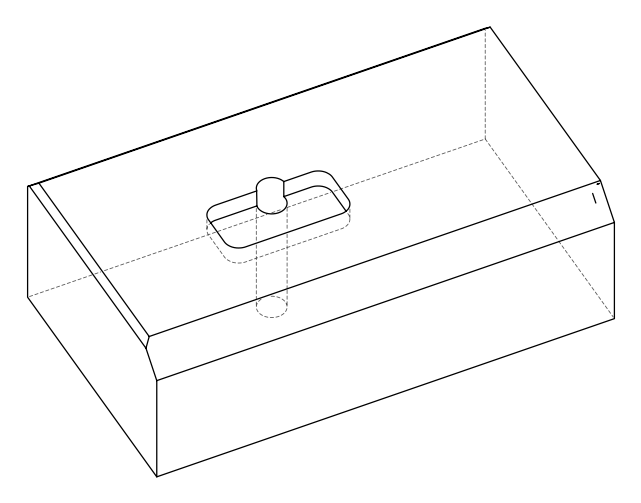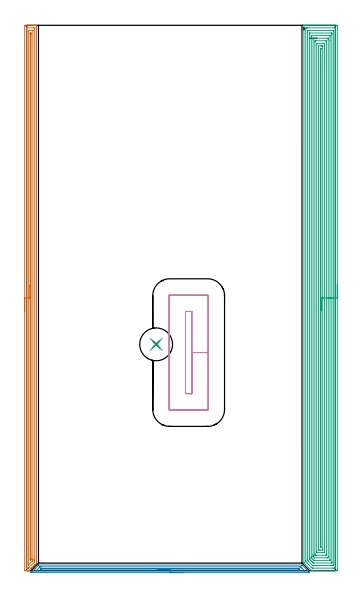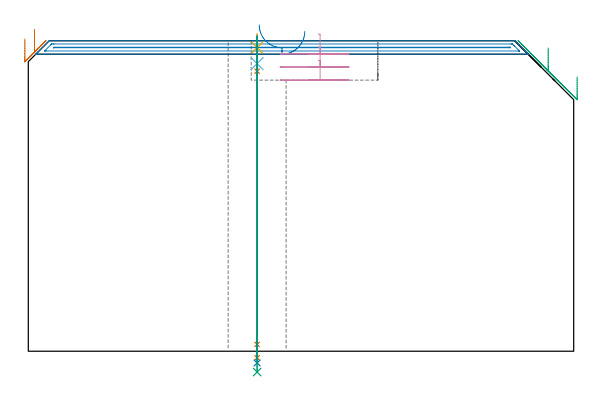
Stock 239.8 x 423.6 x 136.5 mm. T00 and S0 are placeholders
(PLAN: 9 operations, 6 tool changes, 57.6 min)
(1 AREA_MILL | FG_CHAMFER_SURFACE | UGT0205_001 | 13.67 min | 17927 mm3)
(2 AREA_MILL_1 | FG_CHAMFER_SURFACE_1 | UGT0205_001 | 5.21 min | 3765 mm3)
(3 AREA_MILL_2 | FG_CHAMFER_SURFACE_2 | UGT0205_001 | 34.08 min | 141940 mm3)
(4 MILL_RECTANGULAR_POCKET | POCKET_RECTANGULAR_STRAIGHT | UGT0201_109 | Follow Part, ap 6.35, ae 75% | 2.75 min | 107899 mm3)
(5 SPOT_DRILL | STEP1HOLE | NXT0321_9005460120000 | 0.05 min | 41 mm3)
(6 DRILL_BLIND_HOLE_INTO_CENTER | STEP1HOLE | NXT0301_038 | 0.05 min | 9 mm3)
(7 GUN_DRILL_THROUGH_HOLE | STEP1HOLE | UGT0307_002 | 0.61 min | 3328 mm3)
(8 SPADE_DRILL_TO_ENLARGE_THROUGH_HOLE | STEP1HOLE | UGT0306_007 | 0.58 min | 23173 mm3)
(9 DRILL_TO_ENLARGE_THROUGH_HOLE | STEP1HOLE | UGT0301_386 | 0.59 min | 37537 mm3)
(TOOL UGT0205_001 | Chamfer Mill 20 x 3 x 45 deg. | D20 FL50 Z2)
(TOOL UGT0201_109 | End Mill 25.4 mm | D25.4 FL25 Z2)
(TOOL NXT0321_9005460120000 | NC Spot Drill, 142deg, 12mm, Carbide, Uncoated | D12 PA142 FL30 Z2)
(TOOL NXT0301_038 | Carbide Drill 6.7mm [860.1-0670-034A1-MM 2214] | D6.7 PA140 FL53 Z2)
(TOOL UGT0307_002 | Gun Drill 6 mm | D6 PA130 FL24 Z1)
(TOOL UGT0306_007 | Spade Drill 16.5mm | D16.5 PA132 FL10 Z2)
(TOOL UGT0301_386 | Twist Drill 25.5 mm | D25.5 PA118 FL165 Z2)
(OP 1 AREA_MILL)
G17 G21 G94 G90
T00 M6
G54
G17 G0 G90 X-1.5 Y201.8 S1061 M3
G43 Z146.5 H0
Z137.3
G94 G1 Y201.838 Z136.428 F250.
Y201.952 Z135.563
Y202.141 Z134.712
Y202.403 Z133.88
Y202.737 Z133.074
Y203.14 Z132.3
Y203.608 Z131.564
Y204.14 Z130.872
Y204.729 Z130.229
Y205.372 Z129.64
Y206.064 Z129.108
Y206.8 Z128.64
Y207.574 Z128.237
Y208.38 Z127.903
Y209.212 Z127.641
Y210.063 Z127.452
Y210.928 Z127.338
Y211.8 Z127.3
Y422.987
X-1.497 Y423.293 Z127.302
X-1.492 Y423.59 Z127.306
X-1.191 Y423.6 Z127.607
X4.437 Z133.231
X4.996 Z133.793
X5.328 Z134.124
X5.888 Z134.684
X6.22 Z135.015
X6.883 Z135.683
X7.262 Z136.061
X7.649 Y423.593 Z136.44
X7.697 Y423.59 Z136.488
X7.7 Y423.434 Z136.5
Y5.97
X7.696 Y5.906 Z136.491
X7.573 Y5.773 Z136.373
X6.283 Y4.482 Z135.081
X6.22 Y4.418 Z135.016
X6.033 Y4.233 Z134.833
X5.985 Y4.184 Z134.785
X5.328 Y3.527 Z134.125
X5.147 Y3.346 Z133.946
X5.092 Y3.292 Z133.892
X4.437 Y2.635 Z133.234
X4.26 Y2.46 Z133.06
X4.199 Y2.399 Z132.999
X3.546 Y1.744 Z132.342
X3.374 Y1.574 Z132.174
X2.06 Y0.259 Z130.858
X1.965 Y0.166 Z130.763
X1.798 Y0.01 Z130.597
X1.763 Y0.008 Z130.562
X1.1 Y0. Z129.899
X-0.351 Z128.445
X-0.911 Z127.886
X-1.242 Z127.555
X-1.491 Y0.002 Z127.305
X-1.5 Y0.461 Z127.3
Y211.8
X-0.086 Z128.714
X-0.085 Y421.334 Z128.715
X-0.083 Y421.467 Z128.717
X-0.079 Y421.554 Z128.721
X-0.075 Y421.592 Z128.725
X-0.068 Y421.593 Z128.732
X-0.02 Y421.596 Z128.78
X0.474 Y421.6 Z129.274
X5.328 Z134.128
X5.823 Y421.598 Z134.623
X6.22 Y421.592 Z135.02
X6.27 Y421.59 Z135.07
X6.279 Y421.4 Z135.079
X6.284 Y421.268 Z135.084
X6.285 Y421.201 Z135.085
X6.286 Y8.583 Z135.086
X6.283 Y7.756 Z135.083
X6.28 Y7.695 Z135.08
X6.22 Y6.873 Z135.02
X6.216 Y6.867 Z135.016
X6.214 Y6.863 Z135.014
X1.749 Y2.399 Z130.549
X1.454 Y2.111 Z130.254
X1.37 Y2.031 Z130.17
X1.325 Y2.01 Z130.125
X1.265 Y2.004 Z130.065
X0.872 Y2.001 Z129.672
X0.377 Y2.002 Z129.177
X-0.02 Y2.008 Z128.78
X-0.07 Y2.01 Z128.73
X-0.079 Y2.2 Z128.721
X-0.084 Y2.332 Z128.716
X-0.085 Y2.399 Z128.715
X-0.086 Y211.8 Z128.714
X1.328 Z130.128
X1.329 Y418.958 Z130.129
X1.331 Y419.415 Z130.131
X1.333 Y419.524 Z130.133
X1.335 Y419.574 Z130.135
X1.345 Y419.59 Z130.145
X1.395 Y419.593 Z130.195
X1.58 Y419.599 Z130.38
X4.621 Z133.421
X4.744 Y419.597 Z133.544
X4.842 Y419.593 Z133.642
X4.866 Y419.589 Z133.666
X4.868 Y419.584 Z133.668
X4.869 Y419.56 Z133.669
X4.871 Y419.415 Z133.671
Y9.107
X4.87 Y8.649 Z133.67
X4.868 Y8.218 Z133.668
X4.864 Y7.99 Z133.664
X4.652 Y7.756 Z133.452
X4.546 Y7.647 Z133.346
X4.437 Y7.536 Z133.237
X1.763 Y4.862 Z130.563
X1.422 Y4.526 Z130.222
X1.357 Y4.465 Z130.157
X1.339 Y4.45 Z130.139
X1.335 Y4.465 Z130.135
X1.331 Y4.506 Z130.131
X1.329 Y4.535 Z130.129
X1.328 Y17.998 Z130.128
Y211.8
X2.743 Z131.543
Y416.825
X2.748 Y417.536 Z131.548
X2.749 Y417.583 Z131.549
X2.789 Y417.59 Z131.589
X2.892 Y417.594 Z131.692
X3.1 Y417.597 Z131.9
X3.308 Y417.594 Z132.108
X3.411 Y417.59 Z132.211
X3.45 Y417.583 Z132.25
X3.457 Y416.736 Z132.257
Y9.542
X3.453 Y9.184 Z132.253
X3.45 Y9.011 Z132.25
X3.395 Y8.95 Z132.195
X3.322 Y8.874 Z132.122
X3.101 Y8.649 Z131.901
X2.981 Y8.53 Z131.781
X2.876 Y8.427 Z131.676
X2.772 Y8.328 Z131.572
X2.757 Y8.315 Z131.557
X2.75 Y8.369 Z131.55
X2.744 Y8.559 Z131.544
X2.743 Y9.454 Z131.543
Y211.8
Y212.672 Z131.581
Y213.536 Z131.695
Y214.388 Z131.883
Y215.22 Z132.146
Y216.026 Z132.48
Y216.8 Z132.882
Y217.536 Z133.351
Y218.228 Z133.882
Y218.871 Z134.472
Y219.46 Z135.115
Y219.991 Z135.807
Y220.46 Z136.543
Y220.863 Z137.316
Y221.197 Z138.122
Y221.459 Z138.954
Y221.648 Z139.806
Y221.762 Z140.671
Y221.8 Z141.543
G0 Z146.5
M5
M2
(OP 2 AREA_MILL_1)
G17 G21 G94 G90
T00 M6
G54
G17 G0 G90 X121.55 Y-1.5 S1061 M3
G43 Z146.5 H0
Z140.6
G94 G1 X121.512 Z139.728 F250.
X121.398 Z138.864
X121.209 Z138.012
X120.947 Z137.18
X120.613 Z136.374
X120.21 Z135.6
X119.741 Z134.864
X119.21 Z134.172
X118.621 Z133.529
X117.978 Z132.94
X117.286 Z132.408
X116.55 Z131.94
X115.776 Z131.537
X114.97 Z131.203
X114.138 Z130.941
X113.286 Z130.752
X112.422 Z130.638
X111.55 Z130.6
X3.354
X3.303 Y-1.498
X3.383 Y-1.415 Z130.682
X3.47 Y-1.329 Z130.769
X3.629 Y-1.169 Z130.926
X3.784 Y-1.015 Z131.082
X3.916 Y-0.883 Z131.215
X4.065 Y-0.732 Z131.363
X4.21 Y-0.589 Z131.509
X4.363 Y-0.436 Z131.662
X4.502 Y-0.296 Z131.8
X6.596 Y1.797 Z133.895
X8.982 Y4.182 Z136.282
X9.167 Y4.365 Z136.462
X9.205 Y4.395 Z136.49
X9.276 Y4.4 Z136.5
X213.824
X213.895 Y4.395 Z136.49
X213.932 Y4.365 Z136.462
X214.119 Y4.182 Z136.281
X218.463 Y-0.162 Z131.936
X218.598 Y-0.296 Z131.8
X218.737 Y-0.436 Z131.662
X218.89 Y-0.589 Z131.509
X219.034 Y-0.732 Z131.363
X219.595 Y-1.294 Z130.805
X219.779 Y-1.482 Z130.616
X219.783 Y-1.495 Z130.604
X219.779 Y-1.499 Z130.599
X111.55 Y-1.5 Z130.6
Y-0.086 Z132.014
X7.879
X7.489 Y-0.084 Z132.016
X7.27 Y-0.082 Z132.018
X7.189 Y-0.079 Z132.021
X7.224 Y-0.037 Z132.063
X7.284 Y0.029 Z132.129
X7.489 Y0.239 Z132.339
X9.868 Y2.617 Z134.717
X10.169 Y2.914 Z135.014
X10.231 Y2.969 Z135.069
X10.278 Y2.979 Z135.079
X10.388 Y2.981 Z135.081
X11.062 Y2.985 Z135.085
X11.277 Y2.986 Z135.086
X212.253 Y2.985 Z135.085
X212.592 Y2.984 Z135.084
X212.761 Y2.981 Z135.081
X212.842 Y2.979 Z135.079
X212.931 Y2.909 Z135.009
X213.525 Y2.323 Z134.423
X213.824 Y2.026 Z134.126
X215.611 Y0.239 Z132.339
X215.885 Y-0.042 Z132.058
X215.912 Y-0.074 Z132.026
X215.915 Y-0.079 Z132.021
X215.902 Y-0.081 Z132.019
X215.806 Y-0.084 Z132.016
X215.611 Y-0.085 Z132.015
X215.396 Y-0.086 Z132.014
X111.55
Y1.328 Z133.428
X11.186 Y1.329 Z133.429
X11.082 Y1.33 Z133.43
X11.062 Y1.332 Z133.432
X11.051 Y1.334 Z133.434
X11.055 Y1.346 Z133.446
X11.062 Y1.361 Z133.461
X11.107 Y1.406 Z133.506
X11.152 Y1.45 Z133.55
X11.244 Y1.533 Z133.633
X11.296 Y1.565 Z133.665
X11.831 Y1.571 Z133.671
X211.269
X211.518 Y1.57 Z133.67
X211.684 Y1.568 Z133.668
X211.813 Y1.565 Z133.665
X211.845 Y1.544 Z133.644
X211.945 Y1.45 Z133.55
X212.038 Y1.355 Z133.455
X212.044 Y1.334 Z133.434
X211.145 Y1.329 Z133.429
X111.55 Y1.328 Z133.428
X110.678 Z133.466
X109.813 Z133.58
X108.962 Z133.769
X108.13 Z134.031
X107.324 Z134.365
X106.55 Z134.768
X105.814 Z135.237
X105.122 Z135.768
X104.479 Z136.357
X103.89 Z137.001
X103.358 Z137.693
X102.89 Z138.428
X102.487 Z139.202
X102.153 Z140.008
X101.891 Z140.84
X101.702 Z141.692
X101.588 Z142.557
X101.55 Z143.428
G0 Z146.5
M5
M2
(OP 3 AREA_MILL_2)
G17 G21 G94 G90
T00 M6
G54
G17 G0 G90 X241.3 Y221.8 S1061 M3
G43 Z146.5 H0
Z120.6
G94 G1 Y221.762 Z119.728 F250.
Y221.648 Z118.864
Y221.459 Z118.012
Y221.197 Z117.18
Y220.863 Z116.374
Y220.46 Z115.6
Y219.992 Z114.864
Y219.46 Z114.172
Y218.871 Z113.529
Y218.228 Z112.94
Y217.536 Z112.408
Y216.8 Z111.94
Y216.026 Z111.537
Y215.22 Z111.203
Y214.388 Z110.941
Y213.536 Z110.752
Y212.672 Z110.638
Y211.8 Z110.6
Y0.972
X241.299 Y0.613 Z110.601
X241.294 Y0.085 Z110.604
X241.292 Y0.008 Z110.606
X240.769 Y0. Z111.128
X225.41 Z126.485
X223.027 Z128.868
X222.367 Z129.533
X221.913 Z129.986
X221.296 Y0.01 Z130.602
X221.253 Y0.05 Z130.645
X221.134 Y0.166 Z130.765
X215.581 Y5.718 Z136.318
X215.432 Y5.87 Z136.465
X215.405 Y5.905 Z136.491
X215.4 Y5.971 Z136.5
Y423.434
X215.403 Y423.59 Z136.488
X215.431 Y423.592 Z136.46
X215.795 Y423.6 Z136.104
X216.157 Z135.742
X216.818 Z135.077
X218.035 Z133.862
X218.592 Z133.302
X227.906 Z123.991
X240.161 Z111.736
X240.769 Y423.596 Z111.128
X241.292 Y423.592 Z110.606
X241.294 Y423.515 Z110.604
X241.298 Y422.987 Z110.602
X241.3 Y422.453 Z110.6
Y211.8
X239.886 Z112.014
Y2.399
X239.882 Y2.01 Z112.018
X239.389 Y2.002 Z112.511
X238.995 Y2.001 Z112.905
X238.504 Y2. Z113.396
X222.535 Y2.001 Z129.365
X222.14 Y2.006 Z129.76
X221.749 Y2.013 Z130.151
X221.352 Y2.399 Z130.548
X217.705 Y6.045 Z134.195
X216.892 Y6.863 Z135.008
X216.818 Y6.944 Z135.082
X216.814 Y7.756 Z135.086
Y421.201
X216.818 Y421.59 Z135.082
X217.311 Y421.598 Z134.589
X217.705 Y421.599 Z134.195
X218.196 Y421.6 Z133.704
X238.995 Y421.599 Z112.905
X239.489 Y421.597 Z112.411
X239.882 Y421.59 Z112.018
X239.886 Y421.201 Z112.014
Y211.8
X238.472 Z113.428
X238.471 Y5.078 Z113.429
X238.47 Y4.713 Z113.43
X238.467 Y4.185 Z113.433
X238.465 Y4.011 Z113.435
X238.288 Y4.003 Z113.612
X238.108 Y4.002 Z113.792
X237.404 Y4. Z114.496
X223.027 Z128.873
X222.32 Y4.004 Z129.58
X222.233 Y4.01 Z129.667
X222.185 Y4.026 Z129.715
X222.14 Y4.066 Z129.76
X222.016 Y4.185 Z129.884
X218.592 Y7.608 Z133.308
X218.445 Y7.756 Z133.455
X218.296 Y7.916 Z133.604
X218.235 Y7.99 Z133.665
X218.233 Y8.031 Z133.667
X218.231 Y8.12 Z133.669
X218.229 Y8.649 Z133.671
X218.228 Y9.015 Z133.672
X218.229 Y418.522 Z133.671
X218.23 Y418.887 Z133.67
X218.233 Y419.415 Z133.667
X218.235 Y419.589 Z133.665
X218.412 Y419.597 Z133.488
X218.592 Y419.598 Z133.308
X219.296 Y419.6 Z132.604
X238.108 Y419.599 Z113.792
X238.291 Y419.597 Z113.609
X238.413 Y419.593 Z113.487
X238.455 Y419.59 Z113.445
X238.465 Y419.577 Z113.435
X238.467 Y419.537 Z113.433
X238.469 Y419.415 Z113.431
X238.471 Y419.05 Z113.429
X238.472 Y211.8 Z113.428
X237.057 Z114.843
Y6.863
X237.055 Y6.138 Z114.845
X237.052 Y6.032 Z114.848
X237.05 Y6.01 Z114.85
X237.03 Y6.007 Z114.87
X236.977 Y6.004 Z114.923
X236.763 Y6.001 Z115.137
X222.998 Y6. Z128.902
X222.784 Y6.003 Z129.116
X222.677 Y6.007 Z129.223
X222.652 Y6.01 Z129.248
X222.593 Y6.064 Z129.307
X222.492 Y6.16 Z129.408
X222.14 Y6.509 Z129.76
X221.785 Y6.863 Z130.115
X220.892 Y7.756 Z131.008
X220.366 Y8.284 Z131.534
X220.005 Y8.649 Z131.895
X219.65 Y9.019 Z132.25
X219.645 Y9.376 Z132.255
X219.644 Y9.542 Z132.256
X219.643 Y10.271 Z132.257
Y416.737
X219.645 Y417.462 Z132.255
X219.648 Y417.568 Z132.252
X219.65 Y417.59 Z132.25
X219.67 Y417.593 Z132.23
X219.723 Y417.596 Z132.177
X219.937 Y417.599 Z131.963
X236.772 Z115.128
X236.977 Y417.597 Z114.923
X237.027 Y417.593 Z114.873
X237.048 Y417.59 Z114.852
X237.05 Y417.577 Z114.85
X237.053 Y417.508 Z114.847
X237.057 Y416.902 Z114.843
Y416.737
Y211.8
X235.643 Z116.257
Y8.452
X235.642 Y8.254 Z116.258
X235.64 Y8.123 Z116.26
X235.636 Y8.024 Z116.264
X235.607 Y8.01 Z116.293
X235.447 Y8.005 Z116.453
X235.204 Y8.001 Z116.696
X223.672 Y8. Z128.228
X223.35 Y8.002 Z128.55
X223.189 Y8.006 Z128.711
X223.11 Y8.01 Z128.79
X223.027 Y8.082 Z128.873
X222.45 Y8.649 Z129.45
X221.253 Y9.846 Z130.647
X221.109 Y9.996 Z130.791
X221.075 Y10.035 Z130.825
X221.064 Y10.061 Z130.836
X221.061 Y10.106 Z130.839
X221.058 Y10.238 Z130.842
X221.057 Y10.435 Z130.843
Y10.633
Y415.148
X221.058 Y415.346 Z130.842
X221.06 Y415.477 Z130.84
X221.064 Y415.576 Z130.836
X221.093 Y415.59 Z130.807
X221.253 Y415.595 Z130.647
X221.496 Y415.599 Z130.404
X235.539 Z116.361
X235.596 Y415.597 Z116.304
X235.626 Y415.592 Z116.274
X235.636 Y415.589 Z116.264
X235.638 Y415.543 Z116.262
X235.642 Y415.148 Z116.258
X235.643 Y411.582 Z116.257
Y211.8
X234.229 Z117.671
Y10.769
X234.227 Y10.435 Z117.673
X234.224 Y10.156 Z117.676
X234.222 Y10.025 Z117.678
X234.096 Y10.009 Z117.804
X233.673 Y10.004 Z118.227
X233.218 Y10. Z118.682
X223.77 Y10.001 Z128.13
X223.655 Y10.005 Z128.245
X223.579 Y10.01 Z128.321
X223.542 Y10.017 Z128.358
X223.518 Y10.04 Z128.382
X223.113 Y10.435 Z128.787
X223.027 Y10.52 Z128.873
X222.626 Y10.926 Z129.274
X222.526 Y11.029 Z129.374
X222.48 Y11.08 Z129.42
X222.478 Y11.142 Z129.422
X222.475 Y11.328 Z129.425
X222.472 Y11.888 Z129.428
X222.471 Y12.221 Z129.429
Y412.831
X222.473 Y413.165 Z129.427
X222.476 Y413.444 Z129.424
X222.478 Y413.575 Z129.422
X222.604 Y413.591 Z129.296
X223.027 Y413.596 Z128.873
X223.482 Y413.6 Z128.418
X233.673 Y413.599 Z118.227
X234.131 Y413.596 Z117.769
X234.214 Y413.59 Z117.686
X234.222 Y413.581 Z117.678
X234.225 Y413.556 Z117.675
X234.227 Y413.499 Z117.673
X234.229 Y413.165 Z117.671
Y412.605
Y211.8
X232.815 Z119.085
Y13.114
X232.812 Y12.221 Z119.088
X232.811 Y12.196 Z119.089
X232.786 Y12.01 Z119.114
X232.117 Y12.001 Z119.783
X224.802 Y12. Z127.098
X224.133 Y12.002 Z127.767
X224.025 Y12.007 Z127.875
X223.999 Y12.01 Z127.901
X223.964 Y12.044 Z127.936
X223.914 Y12.095 Z127.986
X223.892 Y12.221 Z128.008
X223.889 Y12.247 Z128.011
X223.885 Y13.144 Z128.015
Y410.486
X223.888 Y411.379 Z128.012
X223.889 Y411.404 Z128.011
X223.914 Y411.59 Z127.986
X224.583 Y411.599 Z127.317
X231.898 Z120.002
X232.57 Y411.596 Z119.33
X232.786 Y411.59 Z119.114
X232.81 Y411.379 Z119.09
X232.812 Y411.352 Z119.088
X232.815 Y410.486 Z119.085
Y211.8
X231.401 Z120.5
X231.4 Y14.9
X231.399 Y14.51 Z120.501
X231.393 Y14.007 Z120.507
X231.018 Y14. Z120.882
X229.244 Z122.656
X225.689 Z126.211
X225.307 Y14.007 Z126.593
X225.302 Y14.397 Z126.598
X225.3 Y14.9 Z126.6
Y15.292
Y408.7
X225.301 Y409.09 Z126.599
X225.307 Y409.593 Z126.593
X225.682 Y409.6 Z126.218
X231.004 Z120.896
X231.393 Y409.593 Z120.507
X231.398 Y409.203 Z120.502
X231.4 Y408.7 Z120.5
Y408.308
X231.401 Y211.8
X229.986 Z121.914
Y16.309
X229.984 Y16.121 Z121.916
X229.981 Y16.028 Z121.919
X229.98 Y16.012 Z121.92
X229.963 Y16.008 Z121.937
X229.916 Y16.002 Z121.984
X228.35 Y16. Z123.55
X227.257 Y16.001 Z124.643
X226.753 Y16.008 Z125.147
X226.726 Y16.01 Z125.174
X226.721 Y16.031 Z125.179
X226.718 Y16.103 Z125.182
X226.715 Y16.251 Z125.185
X226.714 Y16.547 Z125.186
Y16.686
Y407.291
X226.716 Y407.479 Z125.184
X226.719 Y407.573 Z125.181
X226.72 Y407.588 Z125.18
X226.737 Y407.592 Z125.163
X226.784 Y407.598 Z125.116
X228.35 Y407.6 Z123.55
X229.237 Z122.663
X229.443 Y407.599 Z122.457
X229.947 Y407.592 Z121.953
X229.973 Y407.59 Z121.927
X229.979 Y407.569 Z121.921
X229.982 Y407.497 Z121.918
X229.985 Y407.349 Z121.915
X229.986 Y407.053 Z121.914
Y406.914
Y211.8
X228.572 Z123.328
Y18.472
X228.571 Y18.25 Z123.329
X228.566 Y18.026 Z123.334
X228.564 Y18.009 Z123.336
X228.554 Y18.006 Z123.346
X228.526 Y18.002 Z123.374
X228.467 Y18. Z123.433
X228.35 Y18.002 Z123.55
X228.194 Y18.006 Z123.706
X228.143 Y18.01 Z123.757
X228.135 Y18.1 Z123.765
X228.131 Y18.249 Z123.769
X228.129 Y18.472 Z123.771
X228.128 Y405.128 Z123.772
X228.129 Y405.35 Z123.771
X228.134 Y405.574 Z123.766
X228.137 Y405.591 Z123.764
X228.146 Y405.594 Z123.754
X228.174 Y405.598 Z123.726
X228.233 Y405.599 Z123.667
X228.35 Y405.598 Z123.55
X228.506 Y405.594 Z123.394
X228.557 Y405.59 Z123.343
X228.565 Y405.5 Z123.335
X228.569 Y405.351 Z123.331
X228.571 Y405.128 Z123.329
X228.572 Y211.8 Z123.328
Y210.928 Z123.366
Y210.063 Z123.48
Y209.212 Z123.669
Y208.38 Z123.931
Y207.574 Z124.265
Y206.8 Z124.668
Y206.064 Z125.136
Y205.372 Z125.667
Y204.729 Z126.257
Y204.14 Z126.9
Y203.608 Z127.592
Y203.14 Z128.328
Y202.737 Z129.102
Y202.403 Z129.908
Y202.141 Z130.74
Y201.952 Z131.591
Y201.838 Z132.456
Y201.8 Z133.328
G0 Z146.5
M5
M2
(OP 4 MILL_RECTANGULAR_POCKET)
G17 G21 G94 G90
T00 M6
G54
G17 G0 G90 X127.482 Y137.5 S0 M3
G43 Z146.5 H0
Z139.5
G94 G1 X128.3 Z139.281 F250.
Y169.4 Z130.733
Y201.3 F500.
X123.4
Y188.28
Y137.5
X128.3
Y169.4
X141.
Y213.6
G3 X140.6 Y214. R0.4
G1 X111.1
G3 X110.7 Y213.6 R0.4
G1 Y125.2
G3 X111.1 Y124.8 R0.4
G1 X140.6
G3 X141. Y125.2 R0.4
G1 Y169.4
Y170.4
G0 X127.482 Y137.5 Z133.733
G1 X128.3 Z133.514 F250.
Y169.4 Z124.967
Y201.3 F500.
X123.4
Y137.5
X128.3
Y169.4
X141.
Y213.6
G3 X140.6 Y214. R0.4
G1 X111.1
G3 X110.7 Y213.6 R0.4
G1 Y125.2
G3 X111.1 Y124.8 R0.4
G1 X140.6
G3 X141. Y125.2 R0.4
G1 Y169.4
Y170.4
G0 X127.482 Y137.5 Z127.967
G1 X128.3 Z127.748 F250.
Y169.4 Z119.2
Y201.3 F500.
X123.4
Y188.28
Y137.5
X128.3
Y169.4
X141.
Y213.6
G3 X140.6 Y214. R0.4
G1 X111.1
G3 X110.7 Y213.6 R0.4
G1 Y125.2
G3 X111.1 Y124.8 R0.4
G1 X140.6
G3 X141. Y125.2 R0.4
G1 Y169.4
Y170.4
G0 Z146.5
M5
M2
(OP 5 SPOT_DRILL)
G17 G21 G94 G90
T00 M6
G54
G17 G0 G90 X100.6 Y175.8 S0 M3
G43 Z146.5 H0
G94 G81 G98 Z133.5 F250. R139.5
G80
M5
M2
(OP 6 DRILL_BLIND_HOLE_INTO_CENTER)
G17 G21 G94 G90
T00 M6
G54
G17 G0 G90 X100.6 Y175.8 S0 M3
G43 Z146.5 H1
G94 G81 G98 Z126.45 F250. R138.5
G80
M5
M2
(OP 7 GUN_DRILL_THROUGH_HOLE)
G17 G21 G94 G90
T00 M6
G54
G17 G0 G90 X100.6 Y175.8 M8
G43 Z146.5 H0
Z133.662
S716 M3
G94 G1 Z123.143 F125. M26
G4 X.084
Z3. F250.
G4 X.084
Z-2.899 F125.
G4 X.084
M5
M9
G0 Z133.662
Z146.5
M2
(OP 8 SPADE_DRILL_TO_ENLARGE_THROUGH_HOLE)
G17 G21 G94 G90
T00 M6
G54
G17 G0 G90 X100.6 Y175.8 S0 M3
G43 Z146.5 H0
G94 G73 G98 Z-5.173 F250. Q15.741 R138.5
G80
M5
M2
(OP 9 DRILL_TO_ENLARGE_THROUGH_HOLE)
G17 G21 G94 G90
T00 M6
G54
G17 G0 G90 X100.6 Y175.8 S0 M3
G43 Z146.5 H0
G94 G73 G98 Z-9.161 F250. Q24.277 R138.5
G80
M5
M2
